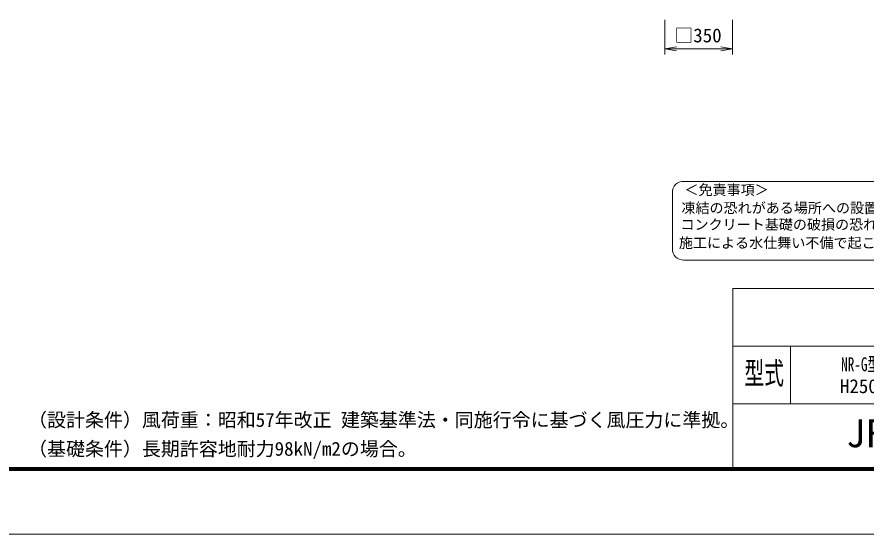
# Model space of a CAD drawing. Units: millimetres, scale not verified. Extents: x -6300 to 6300, y -4455 to 4455.
# Drawn here: x -533 to 3872, y -4455 to -1771 of the extents above; entities that cross this region are included whole.
import ezdxf
from ezdxf.enums import TextEntityAlignment as Align

# ---------------------------------------------------------------- set-up
doc = ezdxf.new("R2010")
doc.units = ezdxf.units.MM
doc.header["$LTSCALE"] = 30
for name, color, linetype, lineweight in [('0-6_D-STR-DIM', 7, 'Continuous', 9), ('0-7_0', 7, 'Continuous', 9), ('0-8_D-STR-TXT', 7, 'Continuous', 9), ('0-B_D-TTL', 7, 'Continuous', 9), ('0-C_D-TTL-TXT', 7, 'Continuous', 13)]:
    doc.layers.add(name, color=color, linetype=linetype, lineweight=lineweight)
doc.styles.add('ＭＳ ゴシック', font='')
doc.styles.get('ＭＳ ゴシック').set_extended_font_data('MS Gothic')

# ---------------------------------------------------------------- blocks, each defined once
blk = doc.blocks.new('_Open')
at = {"layer": '0-7_0'}
blk.add_line((-30, 5), (0, 0), dxfattribs=at)
blk.add_lwpolyline([(-30, -5), (0, 0), (-30, 0)], dxfattribs=at)

msp = doc.modelspace()

# ---------------------------------------------------------------- linework, layer by layer
at = {"layer": '0-6_D-STR-DIM'}
for p, q in [((2828.09, -1786.16), (2828.09, -1966.16)), ((3178.09, -1786.16), (3178.09, -1966.16)), ((2888.09, -1936.16), (3118.09, -1936.16))]:
    msp.add_line(p, q, dxfattribs=at)
at = {"layer": '0-B_D-TTL'}
for p, q in [((3180.43, -3180), (3180.43, -4110)), ((3180.43, -3180), (5880.43, -3180)), ((3180.43, -3480), (5880.43, -3480)), ((3480.43, -3480), (3480.43, -3780)), ((3180.43, -3780), (5880.43, -3780))]:
    msp.add_line(p, q, dxfattribs=at)
at = {"layer": '0-B_D-TTL', "color": 2, "lineweight": 18}
msp.add_lwpolyline([(-6299.57, 4455), (6300.43, 4455), (6300.43, -4455), (-6299.57, -4455)], close=True, dxfattribs=at)
at = {"layer": '0-B_D-TTL'}
for points in [[(-5894.57, 4125), (5895.43, 4125), (5895.43, -4125), (-5894.57, -4125)], [(-5890.82, 4121.25), (5891.68, 4121.25), (5891.68, -4121.25), (-5890.82, -4121.25)], [(-5887.07, 4117.5), (5887.93, 4117.5), (5887.93, -4117.5), (-5887.07, -4117.5)], [(-5883.32, 4113.75), (5884.18, 4113.75), (5884.18, -4113.75), (-5883.32, -4113.75)], [(-5879.57, 4110), (5880.43, 4110), (5880.43, -4110), (-5879.57, -4110)]]:
    msp.add_lwpolyline(points, close=True, dxfattribs=at)
at = {"layer": '0-C_D-TTL-TXT', "color": 2}
for p, q in [((5783.95, -2624.43), (2925.23, -2624.43)), ((2866.78, -2682.87), (2866.78, -2975.11)), ((2925.23, -3033.56), (5783.95, -3033.56))]:
    msp.add_line(p, q, dxfattribs=at)
for centre, start, end in [((2925.23, -2682.87), 90, 180), ((2925.23, -2975.11), 180, 270)]:
    msp.add_arc(centre, 58.45, start, end, dxfattribs=at)

# ---------------------------------------------------------------- block references
at = {"layer": '0-6_D-STR-DIM', "xscale": 2, "yscale": 2, "rotation": 180}
msp.add_blockref('_Open', (2828.09, -1936.16), dxfattribs=at)
at = {"layer": '0-6_D-STR-DIM', "xscale": 2, "yscale": 2}
msp.add_blockref('_Open', (3178.09, -1936.16), dxfattribs=at)

# ---------------------------------------------------------------- texts
at = {"layer": '0-6_D-STR-DIM', "style": 'ＭＳ ゴシック'}
msp.add_text('□350', height=72.14, dxfattribs=at).set_placement((2876.86, -1924.53), align=Align.BOTTOM_LEFT)
at = {"layer": '0-8_D-STR-TXT', "style": 'ＭＳ ゴシック'}
for s, p in [('（設計条件）風荷重：昭和57年改正 建築基準法・同施行令に基づく風圧力に準拠。', (-475.74, -3920.41)), ('（基礎条件）長期許容地耐力98kN/m2の場合。', (-475.74, -4070.41))]:
    msp.add_text(s, height=72.14, dxfattribs=at).set_placement(p, align=Align.BOTTOM_LEFT)
at = {"layer": '0-C_D-TTL-TXT', "style": 'ＭＳ ゴシック'}
for s, height, p in [('＜免責事項＞ \u3000\u3000', 53.45, (2929.56, -2711.14)), ('凍結の恐れがある場所への設置は、内部に溜まった雨水等の凍結融解により支柱の破損や', 53.45, (2913.75, -2805.23)), ('コンクリート基礎の破損の恐れがありますので施工時、水仕舞いを行ってください。', 53.45, (2908.94, -2891.06)), ('施工による水仕舞い不備で起こる支柱・基礎の破損について当社は責任を負いかねます。 ', 53.45, (2900.77, -2986.32)), ('H2500(H2000)', 72.14, (3736.15, -3745.31)), ('JFE 建材株式会社', 144.3, (3769, -4047.76))]:
    msp.add_text(s, height=height, dxfattribs=at).set_placement(p, align=Align.BOTTOM_LEFT)
for s, height, width, p in [('型式', 115.5, 0.65, (3240.83, -3712.2)), ('NR-G型 くぐり戸', 72.14, 0.7, (3741.95, -3631.53))]:
    msp.add_text(s, height=height, dxfattribs=dict(at, width=width)).set_placement(p, align=Align.BOTTOM_LEFT)

doc.saveas('drawing.dxf')
